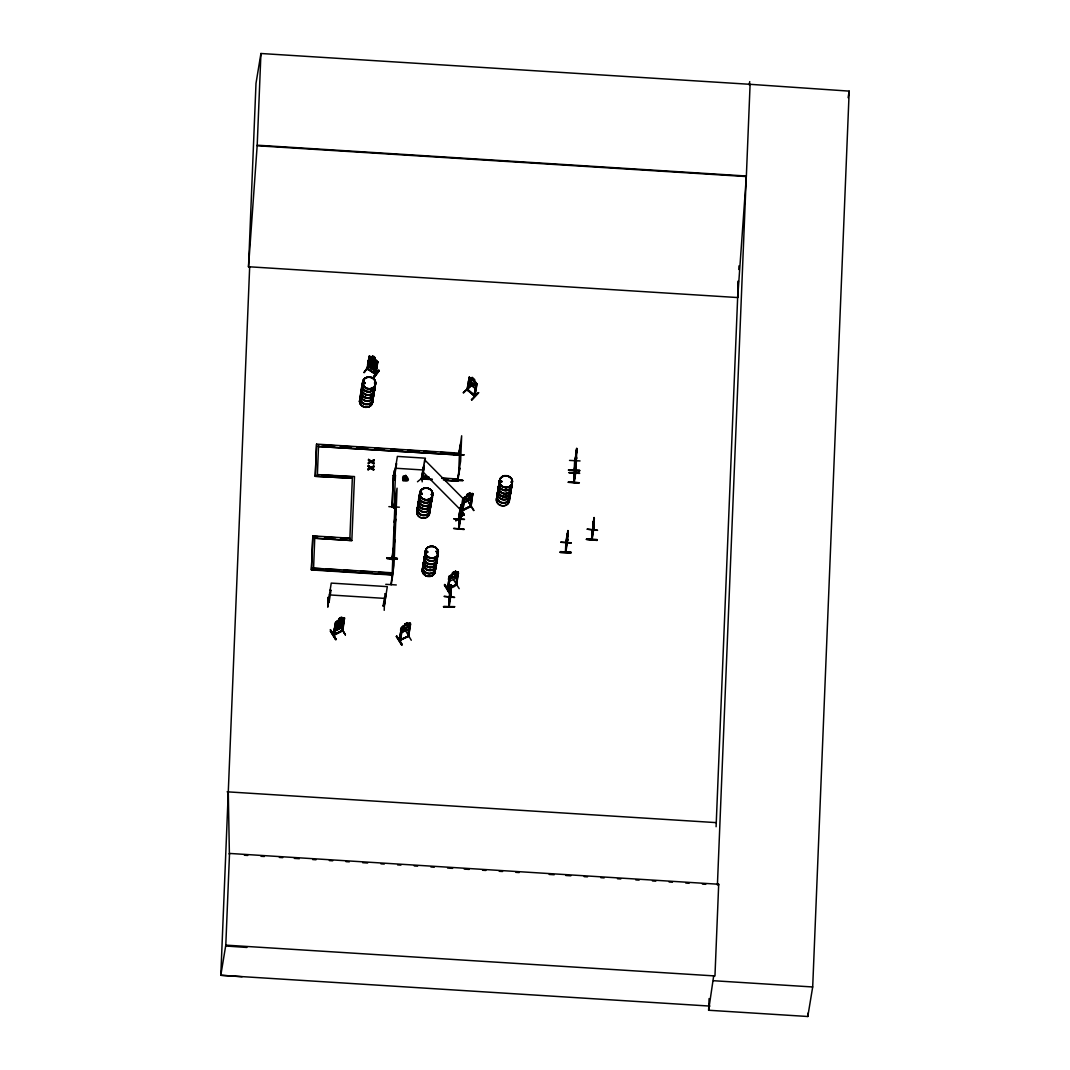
<?xml version="1.0" encoding="UTF-8"?>
<svg xmlns="http://www.w3.org/2000/svg" width="1070" height="1070" viewBox="0 0 1070 1070"><rect width="100%" height="100%" fill="white"/><g stroke="black" fill="none" stroke-linecap="round" stroke-linejoin="round"><path stroke-width="1.5" d="M388.851 506.645L399.364 507.207M454.549 597.261L444.023 596.391L454.509 597.515M453.921 518.763L464.433 519.324M560.774 542.169L571.286 542.784M569.039 472.619L579.539 473.408M580.047 460.943L569.534 460.408M597.475 530.238L586.975 529.168L597.461 530.359M385.762 584.327L396.288 584.956M397.331 559.302L386.818 558.486L397.358 559.142M390.844 584.581L393.987 565.589L395.017 540.136L392.342 559.53M391.312 584.554L391.286 583.685M392.422 558.767L391.861 559.557L394.201 547.332M393.171 572.356L391.259 584.554M460.836 442.98L458.976 454.79L453.439 454.416L463.992 454.79M459.057 454.429L458.428 455.218L460.822 443.421M459.792 468.446L457.893 480.296L457.545 479.44M452.436 479.788L462.962 480.377L456.903 480.51M459.886 520.207L460.354 510.43L460.207 519.726M460.381 515.432L460.461 512.503M460.849 515.941L461.17 507.019M459.939 518.04L461.357 507.702M593.114 527.523L593.957 521.197M327.821 607.024L328.169 597.22L327.848 606.784M384.25 605.192L383.127 605.941L385.187 593.756L386.123 593.81L384.237 606.008L387.313 586.627L331.245 583.096L328.196 602.53C328.41 602.704 329.065 601.286 329.145 602.477M331.004 590.332L330.055 590.279L331.004 590.332L329.038 602.477L328.089 602.423M383.327 605.954L383.18 605.459M384.545 600.792L384.21 610.328M385.187 593.756L386.123 594.144M386.805 557.644C397.264 561.429 404.326 557.309 386.765 557.992M391.834 558.179L392.235 557.243M392.302 556.815L391.847 558.085L394.99 539.093L397.064 488.174L393.92 507.06M394.362 507.956L393.987 506.632M393.92 507.167L394.255 508.049L394.362 506.658M395.846 496.212L396.234 495.37L393.88 508.13L396.234 495.37M443.662 606.998C477.126 606.476 421.419 606.369 454.188 607.171M449.146 596.766L448.825 606.315M449.239 606.315L449.226 605.286M449.092 597.956L449.56 596.819L449.173 606.743L451.099 593.997M448.651 606.543L450.844 592.432L451.072 594.866M451.032 587.417L451.393 585.504L449.4 598.277L451.085 584.661L449.079 597.207M464.086 529.53L453.586 528.433L464.099 529.088M453.907 518.883L464.42 519.485M458.589 528.66L460.729 515.847L458.656 528.727L459.017 518.87M459.578 517.211L458.696 516.89L461.01 504.88L461.651 505.535L458.95 520.234L461.116 506.538M460.902 508.317L461.304 507.488L460.983 509.307M461.01 515.967L459.15 528.286M393.76 478.731L394.389 470.546L393.987 480.35M394.362 474.933L394.696 475.762L394.83 475M396.167 463.925L394.268 475.842L397.371 456.409L425.405 458.187L424.67 462.614M422.757 472.552L422.168 481.874M424.215 465.356L421.981 479.788L421.165 479.039L422.168 479.494L424.121 467.684L423.479 467.028L421.259 479.066L422.262 479.507L421.513 478.343M737.685 297.554L746.365 176.015L750.097 84.316L260.933 53.5L257.201 145.199L248.521 266.738L737.685 297.554L738.327 280.875L716.097 826.736M248.521 266.871L255.998 83.34L260.933 53.5M225.797 945.131L229.528 853.432L718.692 884.248L714.961 975.947L225.797 945.131L220.808 975.278L242.074 976.749M311.49 568.076L391.66 572.758L391.513 574.978L311.41 569.935L312.841 535.883L349.93 538.223L340.313 537.983M315.222 476.31L352.378 478.277L315.222 476.31L316.586 444.117L458.803 453.132L458.722 454.977L318.486 446.524L458.722 454.977M311.41 569.935L312.841 535.883M315.289 475.949L316.586 444.117M351.843 540.577L314.754 538.237L351.843 540.577L354.491 476.551L317.349 474.585M370.982 468.419C377.108 472.94 370.14 465.41 368.107 469.824L368.174 468.807L370.447 467.71L368.281 466.319L370.447 467.71M368.24 466.573L368.307 465.597L371.022 467.376L373.858 465.998L373.791 467.002L371.558 468.071L373.684 469.436L371.558 468.071M371.236 462.213C377.349 466.734 370.394 459.217 368.361 463.618L368.428 462.614L370.702 461.518L368.535 460.127L370.702 461.518M368.495 460.381L368.561 459.404L371.277 461.183L374.112 459.806L374.045 460.809L371.812 461.879L373.938 463.243L371.812 461.879M373.657 470.158L373.724 469.195M373.911 463.965L373.978 462.989M392.048 507.314L393.412 475.12L395.459 475.254L394.094 507.447L392.048 507.314L393.412 475.12M391.513 574.978L391.66 572.758M392.035 577.399L393.064 551.946M393.024 550.903L395.111 499.984M432.24 479.627L422.677 479.026L422.81 476.805L429.19 477.207M450.416 588.553L450.189 597.849M450.483 595.428L450.858 586.026M451.085 584.661L450.778 592.392M451.058 589.102L451.206 584.661M451.272 588.955L451.286 585.812M444.973 480.43L457.719 481.232L457.853 479.012L441.923 478.009M458.669 473.06L459.699 447.594M560.346 552.334C593.382 553.15 538.009 551.411 570.858 553.016M560.76 542.289L571.273 542.958M565.401 551.959L566.017 550.889M567.541 539.374L565.441 552.16L565.896 542.182M566.231 542.757L565.816 552.08L566.311 542.41M579.191 482.704C545.58 481.246 601.313 484.028 568.665 482.129M579.686 470.439C562.111 470.171 567.207 469.77 579.699 470.372M567.006 536.378L566.699 543.734L567.167 533.957M567.234 536.03L567.113 538.946L567.675 533.315M567.434 539.387L567.769 540.27L567.969 530.546M567.755 532.833C568.25 526.413 567.622 539.989 567.862 534.024M574.175 472.632L573.787 482.182M574.215 470.171L574.67 460.301M574.47 473.836L574.135 482.61L576.034 470.72L576.235 460.996M574.108 473.809L574.536 472.659M575.045 460.327L574.63 470.278M575.178 473.702L575.553 464.42L575.152 466.828M575.473 461.852L575.78 454.496M575.499 466.48L575.379 469.396L575.82 466.694M575.994 454.148L575.874 457.064L576.329 454.362M575.673 470.693L575.7 469.837M576.208 457.505L576.543 458.388L576.623 448.664M575.192 470.559L576.048 461.344M575.687 458.228L576.556 449.012M586.561 539.293C618.821 540.564 564.679 537.956 597.06 540.404M591.75 538.076L591.563 539.494M592.098 529.583L591.911 531.014M593.074 523.778L592.9 531.135L593.476 521.371L593.195 523.778M593.743 526.868C593.636 522.361 593.984 529.891 593.623 526.855L591.63 539.561L592.084 529.69M594.318 518.629L594.077 521.759M593.863 525.25L594.171 517.947M597.047 540.43L597.073 539.949M750.097 84.316L849.192 91.124L812.692 986.968L807.797 1016.5L708.621 1010.254L709.089 998.577M738.808 269.506L738.982 265.882M708.621 1010.254L713.703 975.773M717.408 885.037L746.271 176.563L257.108 145.747M807.797 1016.5L807.944 1013.17M469.262 382.819L467.884 390.51L467.523 389.199M474.973 395.967L476.939 384.29L475.989 383.929L474.037 395.887L474.505 395.071L468.205 389.774M474.986 396.06L467.082 389.333L467.991 390.095M474.104 395.445L474.879 395.98M397.318 558.313L386.765 557.898M570.925 552.254L560.412 551.612M569.12 470.452L579.632 471.081M462.922 480.644L456.917 480.283M567.635 535.749L566.913 540.109M460.26 513.667L460.501 510.938M366.93 368.842L375.623 374.313L377.723 361.633M367.05 368.548L367.692 369.391M368.107 369.19L368.508 366.181M368.026 368.602L367.812 369.484L367.211 368.147M375.985 373.671L375.062 373.029M405.864 475.508L405.731 476.912L407.122 478.089L406.72 479.748L404.941 480.216L403.564 479.039L405.717 475.508L407.122 478.089M450.309 591.777L450.577 589.048M567.033 537.193L567.287 534.465M575.807 455.312L576.061 452.583M575.299 467.643L575.566 464.915M593.235 524.594L593.489 521.866M575.66 454.523L575.941 452.075M458.856 516.489L459.699 517.345M229.528 853.432L229.395 854.301L228.284 791.88M318.566 444.665L317.335 476.07M314.821 536.378L313.59 567.836M368.521 365.793L364.161 372.36M369.685 362.917L373.644 366.635L375.289 366.368L376.225 360.817L374.861 359.426L375.262 357.902C371.758 353.287 373.002 359.734 370.18 356.297L369.177 356.243L367.09 369.003M369.177 356.243L377.817 361.673L375.918 374.099L367.157 368.575L369.27 356.323M329.052 602.142L328.129 601.581M367.906 369.458L368.548 364.977M352.391 476.792L349.796 540.444M371.638 360.924L372.092 358.209L374.781 359.908L373.845 365.485L371.13 363.813M372.48 356.19L372.173 357.728L370.648 357.313L370.207 360.015L371.451 362.088M374.553 360.911L374.032 363.76L375.396 365.137L374.955 367.853L373.31 368.12M379.195 370.635C378.486 368.896 371.865 377.83 373.403 378.446L379.195 370.608L373.403 378.419M375.57 369.391L375.182 373.524M376.052 366.435L376.787 362.008L377.777 362.235L376.988 361.727M375.516 370.594L374.834 373.858M376.011 367.639L376.493 364.683M375.57 374.326L367.96 369.03M376.212 369.912L376.854 366.034M334.121 630.243L335.512 622.299L338.575 620.279L338.815 618.834C343.323 614.728 340.086 620.787 343.577 617.764L344.5 617.898L342.454 630.564L333.465 635.085L335.605 622.272M336.341 622.807L334.535 635.058C337.919 617.31 335.258 620.72 333.653 635.379L334.549 634.149M335.044 625.121L338.093 623.088L338.267 621.536M339.364 618.821L341.143 617.925M335.766 639.633L330.443 631.233L335.726 639.686C333.171 631.661 324.638 621.938 336.167 639.405M341.504 618.968L341.798 617.337M368.561 459.404L371.236 461.424L374.112 459.806M368.361 463.618L371.277 461.972M368.428 462.614L370.661 461.758M368.307 465.597L370.982 467.617L373.858 465.998M368.174 468.807L370.407 467.964M342.734 630.859L342.601 630.992C345.891 613.351 343.376 616.547 341.972 631.313L342.52 630.136M368.107 469.824L371.022 468.165M341.718 631.313L343.59 619.169M343.002 625.656L344.5 617.898M374.045 460.809L371.852 461.638M340.862 627.863L345.396 634.604M373.791 467.002L371.598 467.831M394.629 475.856L396.662 463.618M395.459 475.254L393.345 475.495M394.201 522.28L396.154 510.47M393.84 531.028L395.793 519.217M403.002 480.657C400.207 468.326 416.35 483.573 403.002 480.617M392.235 559.623L393.827 547.746M417.474 481.767L425.044 475.588M422.81 476.805L429.123 477.568M402.534 626.525C400.768 627.582 399.752 630.925 401.544 632.464L408.646 629.106L410.398 623.221L402.494 626.498L404.594 625.656L402.949 626.766L402.507 629.481L403.818 629.922L408.339 626.712L408.793 623.997L407.362 624.238L407.71 622.686L404.687 624.118L404.5 625.656M401.437 627.488L399.297 640.301L408.66 635.847M402.186 628.05L400.447 640.234C403.791 622.446 400.983 626.057 399.484 640.596L407.71 636.409M400.34 640.248L400.394 639.392M405.249 624.118L407.055 623.262M406.092 631.581L411.281 640.261M409.476 623.235L410.452 623.315L408.753 635.807L407.71 636.757L409.529 624.572L410.546 624.465L408.513 636.369M407.657 636.717L409.529 624.572M463.631 392.824L470.68 385.936M471.964 378.967L469.235 377.175L467.015 389.761M469.315 377.269L467.135 389.935L474.732 396.341L476.832 383.662M467.884 390.51L469.757 378.619L469.048 378.018L469.997 378.379M471.883 378.834L472.124 377.389L474.692 379.569L475.026 385.361L473.555 385.427L470.078 381.147L470.519 378.432L471.883 379.034L472.204 377.509M457.478 480.283L460.622 461.237L461.665 435.784L458.923 455.178M457.452 479.815L459.806 468.018M457.719 481.232L443.448 479.962M471.455 399.484L471.843 400.1L478.544 392.65M475.989 385.16L473.97 395.806M467.924 390.202L474.812 396.408M449.828 593.235L444.826 584.501M463.511 514.122L463.872 514.764L455.807 520.689L463.564 514.188M449.373 576.034C446.043 583.404 452.784 580.314 456.582 577.653L457.746 575.767M461.01 504.88L458.709 516.97L459.324 517.519M452.717 572.664L452.53 574.215L449.333 576.155L447.661 589.155C449.052 574.309 451.62 571.286 448.303 588.848C457.572 585.705 457.198 586.213 457.478 573.119L458.482 573.025L456.475 584.969L456.275 584.073M458.95 520.14L462.842 498.353L424.67 459.846L421.54 478.771M448.343 588.714L450.122 576.61M461.036 510.978L461.023 510.176M472.137 497.537L470.907 499.409L463.885 502.793L463.029 501.75L463.671 497.844L466.841 495.985L467.108 494.447M469.85 494.554L471.91 493.578L463.738 497.938L461.638 510.631L470.907 505.842M461.879 510.497L462.588 509.681L462.695 510.617C466.105 492.962 463.404 496.172 461.812 510.925L470.813 505.883M464.514 498.379L462.668 510.577M455.405 572.691L455.646 571.233L452.623 572.664L450.443 578.041L451.754 578.482L454.576 577.145L456.275 575.272L456.729 572.557L455.298 572.784M449.467 597.354L451.393 585.504M450.831 590.827L450.189 594.706M450.925 590.399L451.272 588.901M459.565 508.13L464.273 515.044L460.822 509.333M467.577 494.447L469.382 493.591M453.988 580.381L459.177 588.647M455.646 571.233L455.352 572.878L457.465 571.875M473.943 510.417L468.473 501.897L473.609 510.577M469.743 494.648L470.038 493.016C462.066 497.871 472.512 489.94 469.69 494.554L471.121 494.327L470.666 497.042L466.145 500.252L464.835 499.81L465.276 497.095L466.868 495.891M455.646 585.303L457.478 573.119M449.333 576.155L458.334 571.781L456.462 577.546M458.334 571.781L456.221 584.541L447.233 588.861L448.263 588.38M470.853 499.315L472.726 493.551L471.014 506.565L472.699 494.5L471.87 494.888L469.81 506.752L471.081 506.137M471.87 494.888L470.211 507.006M569.026 472.739L579.579 473.114M575.018 460.956L576.703 448.196M575.045 461.25L576.89 449.346M576.917 449.039L574.991 461.625M576.529 453.934L576.636 452.142M576.315 457.492L574.135 470.211M576.569 457.532L574.67 469.436M574.055 474.117L576.543 458.388M574.51 473.288L576.422 461.371M574.416 474.144L576.275 461.678M575.82 469.824L573.667 482.409M576.075 469.864L574.122 481.567M566.271 543.132L565.709 543.613L568.13 531.228M565.709 542.798L567.849 530.64M565.896 542.276L566.15 543.694L568.143 530.921M567.795 539.4L565.869 551.986M593.355 521.464L594.117 517.479L592.459 530.907M594.345 518.321L592.058 539.561L592.392 530.974M593.997 526.814L591.576 538.598M593.957 527.67L592.058 539.387M749.201 84.878L749.736 81.614M848.109 97.678L849.192 91.124M718.558 885.117L718.692 884.248M342.627 630.899L333.867 635.326M364.014 383.341L363.546 382.445M364.937 382.699L363.76 383.033M365.124 382.592L364.897 383.501M365.218 382.859L364.669 383.635M420.309 493.965L421.633 493.323M422.276 494.099L421.954 493.364M431.665 494.875L431.611 494.193A6.674 6.032 9.4 0 1 429.364 502.097A6.674 6.032 9.4 0 1 420.497 500.479A6.674 6.032 9.4 0 1 421.219 492.347M432.039 494.755L431.865 494.032L431.21 494.607M425.833 551.959L426.408 551.211L426.515 552.508M426.315 552.133L427.465 551.919M427.826 552.334L427.545 551.411M437.349 553.096L436.934 552.668M436.079 562.365L436.105 561.63M501.121 482.008L501.589 481.339M510.791 482.195L511.139 482.262M511.901 482.262L511.366 481.58M404.941 480.216L405.583 475.575M408.579 636.329L399.698 640.555M470.907 506.658L462.026 510.885M459.083 528.553L459.525 518.963M404.085 479.788L405.597 475.963M363.399 382.271L363.212 382.98M374.446 382.94L374.54 383.047M420.724 493.283L420.844 494.18M420.991 493.069L421.286 494.393L421.847 493.216M436.934 552.575L437.777 552.575M437.028 552.494L437.416 552.267M500.666 480.711L499.984 481.62M500.466 480.978L501.977 481.259M450.069 597.836L450.283 590.974M341.785 627.568L342.895 625.696M334.963 626.137L335.779 627.14L342.694 623.703L343.858 621.79M342.627 623.69L343.804 621.697M403.564 479.039L405.517 475.842M408.513 628.999L409.663 627.154M405.717 475.508L403.952 477.38M368.588 359.239L377.295 364.589M368.307 360.63L367.598 364.616L368.334 366.609L375.075 370.808L376.359 369.886M371.504 360.59L375.744 363.653M368.535 365.218L367.946 363.145L368.535 365.218L375.343 369.417L376.587 368.575M368.254 366.609L367.665 364.536M374.647 360.924L371.745 359.145L370.795 365.298L373.497 366.957L373.952 364.241L371.236 362.583M374.192 363.68L375.771 363.532M376.011 364.923L368.24 360.724L369.284 360.844L369.779 357.594L368.976 357.086L369.979 357.313M375.343 369.417L376.546 368.428M375.075 370.808L368.321 366.529M396.769 636.195C406.573 653.569 401.103 640.395 396.328 636.436L401.945 644.715L396.809 635.995M444.652 584.782L449.881 593.261L444.732 584.715M369.003 365.86L364.067 372.534M364.134 372.614L368.963 366.114M375.262 357.902L372.32 356.163M374.968 359.44L376.827 360.603M377.108 365.659L375.891 366.488L377.081 365.512M378.807 370.126L372.922 378.138L378.834 370.38M403.51 478.156L405.517 475.709M337.799 625.562L336.274 627.435L337.264 626.886M342.4 621.336L340.728 623.248L337.946 624.639L336.649 624.225M374.754 383.648L374.594 382.926M431.437 494.3L431.464 494.607A6.58 5.952 9.4 0 1 429.284 502.218A6.58 5.952 9.4 0 1 420.537 500.613A6.58 5.952 9.4 0 1 421.246 492.601M426.382 551.398L426.288 552.28M500.345 480.751L500.439 482.209L501.79 481.874M384.197 605.553L383.341 605.473M469.235 377.175L476.926 383.715M468.513 381.147L469.141 383.274L475.08 388.383L476.204 387.688M469.075 383.274L475.16 388.316M474.451 381.014L476.03 382.512M470.599 386.109L463.176 392.717L470.666 386.203M478.517 392.61L471.522 399.792L478.584 392.904M334.763 626.338L335.873 625.228M424.121 467.684L423.212 467.256M458.762 516.529L459.779 516.77L459.15 516.195M455.807 520.689L463.551 514.162M336.622 624.332L338.173 623.074M338.668 620.279L337.09 621.51L336.167 627.047L337.451 627.435L341.892 624.091L342.855 618.62L341.45 618.888M447.407 588.727L456.689 584.367M444.291 584.956L449.413 593.462M449.868 593.047L444.799 584.514M396.341 636.409L401.477 644.902M475.026 388.29L476.19 387.541M363.773 382.378L364.803 382.699M500.292 480.738L501.027 480.644M501.482 481.781L500.787 481.915M501.629 482.048L500.947 482.249M427.505 552.628L425.94 552.147M338.321 621.63L341.29 620.105M341.049 621.55L343.055 620.506M338.093 623.569L340.862 622.138L338.133 623.476M335.177 629.949L342.119 626.365L343.216 624.345L342.052 626.351L335.177 629.949L334.402 629.026M334.91 630.992L341.838 627.568L334.843 631.073L334.067 630.15M341.852 617.417L338.815 618.834L338.575 620.279M336.702 621.349L343.577 617.764M335.712 623.516L336.528 623.101M343.778 619.45L344.593 619.048M330.403 631.287L330.951 630.778L336.221 639.432M333.706 634.523L341.584 630.712M333.786 634.978L342.039 630.872M345.302 634.871L340.447 626.191M463.858 499.075L464.688 498.673M472.044 495.196L472.873 494.795M470.974 499.422L463.885 502.793L463.029 501.75M461.865 510.069L469.864 506.444M455.7 571.327L452.623 572.664M449.467 577.292L450.296 576.904M457.652 573.413L458.482 573.025M407.657 622.874L404.687 624.118M407.416 624.318L409.529 623.155M401.531 628.745L402.36 628.344M409.716 624.867L410.546 624.465M408.486 635.553L407.777 636.316M400.381 639.512L407.884 636.677M455.914 584.849L456.422 584.113M345.383 634.791L340.902 627.608M364.643 383.528L363.265 382.699M421.754 494.514L420.39 493.912M426.368 551.197L427.599 551.424M341.865 631.287L341.611 630.591M462.507 509.761L462.829 510.497M340.942 621.657L342.333 621.376M384.05 605.994L383.207 605.901M364.415 383.595L363.506 383.314M421.286 494.393L421.54 493.029M399.605 640.208L400.555 639.807M343.818 620.613L336.114 623.984M422.316 476.712L421.821 477.581M461.116 509.159L464.273 515.044M461.023 512.289L460.969 514.322M443.675 606.463L454.202 607.064M460.154 454.817L463.965 454.964M257.201 145.199L746.365 176.015M576.89 449.895L576.529 450.952M321.856 444.866L335.057 445.708M340.006 446.016L351.548 446.738M356.497 447.059L368.04 447.782M374.634 448.196L384.531 448.825M391.125 449.239L402.668 449.962M407.616 450.269L419.159 451.005M424.108 451.313L435.651 452.035M440.599 452.356L453.787 453.185M576.382 462.24L576.021 463.283M395.418 468.232L423.452 469.997M441.87 478.37L448.236 478.771M454.616 479.173L457.799 479.373M422.744 478.651L432.293 479.253M322.123 474.893L333.278 475.588M338.053 475.896L350.799 476.698M392.115 506.953L394.161 507.073M586.561 539.24L597.087 539.909M312.788 536.257L318.017 536.578M324.384 536.98L335.539 537.688M560.372 551.839L570.912 552.334M313.122 568.183L321.294 568.692M326.203 568.999L339.284 569.828M344.179 570.136L355.628 570.858M360.536 571.166L371.972 571.888M378.512 572.303L389.962 573.025M311.477 569.561L391.58 574.603M329.292 594.907L385.361 598.438M227.134 791.813L716.298 822.629M244.388 855.238L247.718 855.452M261.04 856.294L264.37 856.495M279.364 857.444L282.694 857.659M294.344 858.394L299.346 858.702M312.667 859.544L315.998 859.758M329.333 860.588L332.663 860.802M345.984 861.644L349.315 861.845M362.636 862.687L367.639 863.008M380.96 863.851L384.29 864.052M397.612 864.894L400.942 865.108M414.277 865.938L417.608 866.152M430.929 866.994L434.26 867.208M447.581 868.037L452.583 868.358M464.233 869.094L469.235 869.402M482.557 870.244L485.887 870.458M499.222 871.301L502.552 871.502M515.874 872.344L519.204 872.558M549.178 874.444L554.18 874.752M565.843 875.487L570.832 875.808M584.166 876.651L587.497 876.852M600.818 877.694L604.149 877.908M617.47 878.751L620.801 878.951M635.794 879.901L639.124 880.115M652.446 880.944L655.776 881.158M669.111 882.001L672.441 882.202M685.763 883.044L689.093 883.258M702.415 884.101L705.745 884.301M713.503 980.722L812.692 986.968M709.972 1006.094L220.808 975.278L249.671 266.818L248.521 266.738M225.65 946L246.929 947.472M471.803 493.551L472.793 493.644M471.857 493.644L472.686 493.711M371.664 360.617L370.126 360.202L369.337 364.402L370.594 366.462M369.792 361.687L371.317 362.101M339.056 624.706L341.37 624.679M500.292 481.246L500.613 481.928M371.584 361.098L374.286 362.77M368.602 365.137L375.409 369.324M368.16 368.882L374.995 373.176M422.704 471.669L460.889 510.163M334.161 630.096L334.977 631.086M448.731 579.913L449.574 580.943M400.795 631.353L401.624 632.383M335.646 627.127L334.923 626.298M408.646 629.106L401.544 632.464M406.092 475.829L407.162 478.972M405.998 475.575L406.6 477.34M468.687 381.147L469.222 383.194M406.025 475.963L406.72 479.748M405.891 476.03L405.918 480.203M431.732 500.773A6.58 5.952 9.4 0 1 423.238 506.016A6.58 5.952 9.4 0 1 419.614 497.028M431.156 501.83A6.594 5.965 9.4 0 1 423.64 508.838A6.554 5.925 9.4 0 1 419.186 499.797A6.58 5.952 9.4 0 0 424.482 509.079A6.58 5.952 9.4 0 0 430.514 500.506M419.172 499.636A6.594 5.965 9.4 0 0 423.64 508.838A6.554 5.925 9.4 0 0 431.09 501.977M432.267 495.584A6.674 6.032 9.4 0 1 423.814 502.472A6.674 6.032 9.4 0 1 421.246 492.187M432.2 495.41A6.58 5.952 9.4 0 1 424.71 502.405A6.58 5.952 9.4 0 1 420.242 493.216M431.691 499.021A6.674 6.032 9.4 0 1 424.094 506.11A6.674 6.032 9.4 0 1 419.574 496.788M431.718 498.847A6.674 6.032 9.4 0 1 424.121 505.936A6.674 6.032 9.4 0 1 419.601 496.627A6.58 5.952 9.4 0 0 423.332 505.468A6.58 5.952 9.4 0 0 431.825 500.225M431.116 501.776A6.54 5.912 9.4 0 1 423.666 508.718A6.54 5.912 9.4 0 1 419.226 499.596M429.444 507.033A6.58 5.952 9.4 0 1 423.399 515.606A6.58 5.952 9.4 0 1 418.076 506.324M429.592 511.233A6.58 5.952 9.4 0 1 422.088 518.228A6.58 5.952 9.4 0 1 417.634 509.039M430.662 504.706A6.58 5.952 9.4 0 1 423.172 511.701A6.58 5.952 9.4 0 1 418.704 502.512M430.153 508.303A6.674 6.032 9.4 0 1 422.556 515.392A6.674 6.032 9.4 0 1 418.036 506.083M430.18 508.143A6.674 6.032 9.4 0 1 422.583 515.232A6.674 6.032 9.4 0 1 418.062 505.909M430.127 507.969A6.58 5.952 9.4 0 1 422.637 514.964A6.58 5.952 9.4 0 1 418.169 505.776M430.448 508.33A6.58 5.952 9.4 0 1 421.446 511.741A6.58 5.952 9.4 0 1 418.624 503.06M430.728 504.88A6.674 6.032 9.4 0 1 423.132 511.968A6.674 6.032 9.4 0 1 418.597 502.659M429.578 511.059A6.54 5.912 9.4 0 1 422.128 518.014A6.54 5.912 9.4 0 1 417.688 508.879M374.473 388.223A6.58 5.952 9.4 0 1 366.983 395.218A6.58 5.952 9.4 0 1 362.516 386.043M374.888 388.049A6.58 5.952 9.4 0 1 362.061 385.695M362.342 384.17A6.58 5.952 9.4 0 1 364.148 381.615M375.008 384.973A6.58 5.952 9.4 0 1 375.169 386.524M375.129 384.759A6.674 6.032 9.4 0 1 366.689 391.647A6.674 6.032 9.4 0 1 364.121 381.361M375.155 384.598A6.674 6.032 9.4 0 1 366.716 391.473A6.674 6.032 9.4 0 1 364.148 381.188M375.102 384.424A6.58 5.952 9.4 0 1 366.769 391.205A6.58 5.952 9.4 0 1 364.241 381.067M374.594 388.022A6.674 6.032 9.4 0 1 366.997 395.111A6.674 6.032 9.4 0 1 362.476 385.802M374.62 387.862A6.674 6.032 9.4 0 1 367.023 394.95A6.674 6.032 9.4 0 1 362.503 385.628M374.567 387.688A6.58 5.952 9.4 0 1 367.919 394.776A6.58 5.952 9.4 0 1 361.901 386.885M372.48 400.247A6.58 5.952 9.4 0 1 365.846 407.336A6.58 5.952 9.4 0 1 359.814 399.444A6.58 5.952 9.4 0 0 365.846 407.349A6.58 5.952 9.4 0 0 372.48 400.26A6.554 5.925 9.4 0 1 365.846 407.322A6.554 5.925 9.4 0 1 359.841 399.458M361.62 396.876A6.58 5.952 9.4 0 0 360.523 398.053A6.58 5.952 9.4 0 1 361.62 396.89A6.554 5.925 9.4 0 0 360.55 398.067M372.935 397.518A6.58 5.952 9.4 0 1 365.445 404.513A6.58 5.952 9.4 0 1 360.978 395.325M373.015 392.396A6.674 6.032 9.4 0 1 370.742 400.233A6.674 6.032 9.4 0 1 361.887 398.602A6.674 6.032 9.4 0 1 362.61 390.483M373.564 393.72A6.58 5.952 9.4 0 1 366.93 400.809A6.58 5.952 9.4 0 1 360.898 392.917M361.606 391.526A6.58 5.952 9.4 0 1 362.703 390.349M373.055 397.318A6.674 6.032 9.4 0 1 365.459 404.406A6.674 6.032 9.4 0 1 360.938 395.097M373.082 397.144A6.674 6.032 9.4 0 1 365.485 404.233A6.674 6.032 9.4 0 1 360.964 394.924M373.029 396.97A6.58 5.952 9.4 0 1 365.525 403.965A6.58 5.952 9.4 0 1 361.071 394.776M361.031 391.994A6.567 5.939 9.4 0 0 368.187 398.348A6.567 5.939 9.4 0 0 373.952 391.259A6.54 5.912 9.4 0 1 368.187 398.321A6.54 5.912 9.4 0 1 361.058 391.994M361.312 390.47A6.567 5.939 9.4 0 1 362.021 389.079M372.882 392.784A6.58 5.952 9.4 0 1 367.692 401.357A6.58 5.952 9.4 0 1 360.804 393.466M361.339 390.47A6.54 5.912 9.4 0 1 362.048 389.092M372.467 400.073A6.54 5.912 9.4 0 1 365.873 407.122A6.54 5.912 9.4 0 1 359.881 399.284M360.59 397.893A6.54 5.912 9.4 0 1 361.673 396.729M437.122 557.457A6.58 5.952 9.4 0 1 429.632 564.452A6.58 5.952 9.4 0 1 425.164 555.263M437.242 557.256A6.674 6.032 9.4 0 1 429.645 564.345A6.674 6.032 9.4 0 1 425.124 555.022M437.269 557.082A6.674 6.032 9.4 0 1 429.672 564.171A6.674 6.032 9.4 0 1 425.151 554.862M437.202 556.908A6.567 5.939 9.4 0 1 429.725 563.89A6.567 5.939 9.4 0 1 425.271 554.728M436.172 551.17A6.674 6.032 9.4 0 1 436.239 559.356A6.674 6.032 9.4 0 1 427.278 559.851A6.674 6.032 9.4 0 1 425.659 551.772M437.162 552.173A6.58 5.952 9.4 0 1 431.972 560.747A6.58 5.952 9.4 0 1 425.084 552.856M436.065 551.424A6.567 5.939 9.4 0 1 432.721 561.188A6.567 5.939 9.4 0 1 425.004 553.404M436.667 560.198A6.58 5.952 9.4 0 1 430.033 567.301A6.58 5.952 9.4 0 1 424.001 559.409A6.554 5.925 9.4 0 0 430.033 567.287A6.554 5.925 9.4 0 0 436.64 560.212A6.594 5.965 9.4 0 1 430.006 567.421A6.594 5.965 9.4 0 1 423.974 559.516M423.238 567.1A6.554 5.925 9.4 0 0 427.679 576.248A6.554 5.925 9.4 0 0 435.142 569.293A6.567 5.939 9.4 0 1 427.679 576.275A6.594 5.965 9.4 0 1 423.185 567.167A6.567 5.939 9.4 0 0 427.679 576.275A6.594 5.965 9.4 0 0 435.169 569.36A6.554 5.925 9.4 0 1 427.639 576.449A6.554 5.925 9.4 0 1 423.198 567.301M435.584 566.739A6.58 5.952 9.4 0 1 428.95 573.841A6.58 5.952 9.4 0 1 422.917 565.95M436.212 562.94A6.58 5.952 9.4 0 1 428.722 569.935A6.58 5.952 9.4 0 1 424.255 560.747M436.119 563.489A6.567 5.939 9.4 0 1 430.341 570.577A6.567 5.939 9.4 0 1 423.185 564.211M423.466 562.686A6.567 5.939 9.4 0 1 424.188 561.295M436.239 563.275A6.674 6.032 9.4 0 1 428.642 570.377A6.674 6.032 9.4 0 1 424.121 561.054M436.279 563.114A6.674 6.032 9.4 0 1 428.682 570.203A6.674 6.032 9.4 0 1 424.148 560.894M435.704 566.538A6.674 6.032 9.4 0 1 428.976 573.734A6.674 6.032 9.4 0 1 422.864 565.736M435.664 566.204A6.567 5.939 9.4 0 1 429.043 573.279A6.567 5.939 9.4 0 1 423.024 565.401M510.657 485.392A6.58 5.952 9.4 0 1 504.612 493.965A6.58 5.952 9.4 0 1 499.302 484.683M512.048 484.616A6.58 5.952 9.4 0 1 503.555 489.859A6.58 5.952 9.4 0 1 499.931 480.871M510.764 485.165A6.674 6.032 9.4 0 1 504.639 493.858A6.674 6.032 9.4 0 1 499.249 484.442M510.791 485.004A6.674 6.032 9.4 0 1 504.665 493.698A6.674 6.032 9.4 0 1 499.275 484.269M510.738 484.857A6.567 5.939 9.4 0 1 504.706 493.404A6.567 5.939 9.4 0 1 499.396 484.135M511.941 485.165A6.567 5.939 9.4 0 1 503.462 490.381A6.567 5.939 9.4 0 1 499.851 481.42M512.075 484.978A6.674 6.032 9.4 0 1 503.462 490.287A6.674 6.032 9.4 0 1 499.797 481.179M511.941 483.239A6.674 6.032 9.4 0 1 504.344 490.327A6.674 6.032 9.4 0 1 499.824 481.018M498.901 487.238A6.554 5.925 9.4 0 0 502.512 496.172A6.594 5.965 9.4 0 0 510.992 491.05A6.554 5.925 9.4 0 1 502.512 496.172A6.594 5.965 9.4 0 1 498.847 487.291A6.594 5.965 9.4 0 0 502.472 496.4A6.594 5.965 9.4 0 0 510.978 491.157A6.554 5.925 9.4 0 1 502.472 496.386A6.554 5.925 9.4 0 1 498.861 487.452M509.882 497.71A6.58 5.952 9.4 0 1 501.389 502.954A6.58 5.952 9.4 0 1 497.764 493.965M508.691 497.296A6.594 5.965 9.4 0 1 506.458 505.053A6.594 5.965 9.4 0 1 497.697 503.448A6.594 5.965 9.4 0 1 498.406 495.41A6.554 5.925 9.4 0 0 497.737 503.355A6.554 5.925 9.4 0 0 506.444 504.946A6.554 5.925 9.4 0 0 508.678 497.242M510.35 492.36A6.58 5.952 9.4 0 1 502.846 499.342A6.58 5.952 9.4 0 1 498.393 490.167M509.868 495.784A6.674 6.032 9.4 0 1 502.271 502.873A6.674 6.032 9.4 0 1 497.737 493.564M509.788 495.624A6.567 5.939 9.4 0 1 502.311 502.592A6.567 5.939 9.4 0 1 497.858 493.43M509.641 491.424A6.567 5.939 9.4 0 1 503.609 499.984A6.567 5.939 9.4 0 1 498.312 490.715M509.801 491.036A6.674 6.032 9.4 0 1 503.676 499.73A6.674 6.032 9.4 0 1 498.286 490.301M457.452 479.413L457.478 480.229L457.452 479.413M393.827 545.406L394.161 546.288L393.827 545.406M593.422 523.431L593.302 526.36L593.877 520.715L593.422 523.431M371.999 361.178L373.671 362.743L371.999 361.178M372.347 359.707L374.005 361.259L372.347 359.707M372.855 356.818L374.5 358.396L372.855 356.818M338.588 620.76L337.652 626.284L340.407 624.853L341.37 619.369L338.588 620.76M338.869 621.616L340.648 620.694L338.869 621.616M404.46 626.057L404.005 628.759L406.827 627.435L407.282 624.719L404.46 626.057M471.803 379.516L471.362 382.231L473.742 384.264L474.197 381.549L471.803 379.516M472.512 378.191L473.97 379.984L472.512 378.191M452.396 574.603L451.955 577.318L454.763 575.981L455.218 573.266L452.396 574.603M453.185 572.677L454.991 571.821L453.185 572.677M466.787 496.386L466.346 499.088L469.155 497.751L469.61 495.049L466.787 496.386M377.014 365.98L376.025 364.87L377.014 365.98M374.834 366.943L372.534 364.027L369.792 363.894L371.972 363.332L370.434 360.55L372.601 363.359L375.289 363.546L373.162 364.081L374.834 366.943M421.446 497.751A6.58 5.952 9.4 0 0 432.534 495.784A6.58 5.952 9.4 0 0 424.79 487.973A6.58 5.952 9.4 0 0 421.446 497.751A6.554 5.925 9.4 0 0 432.507 495.758A6.554 5.925 9.4 0 0 424.803 487.987A6.594 5.965 9.4 0 0 421.419 497.871A6.594 5.965 9.4 0 0 432.521 495.891A6.594 5.965 9.4 0 0 424.777 488.067A6.554 5.925 9.4 0 0 421.473 497.724M421.433 497.991A6.54 5.912 9.4 0 0 432.44 496.025A6.54 5.912 9.4 0 0 424.763 488.281A6.54 5.912 9.4 0 0 421.433 497.991M424.429 509.333A6.567 5.939 9.4 0 0 430.461 500.773A6.54 5.912 9.4 0 1 424.429 509.307A6.567 5.939 9.4 0 1 419.132 500.064A6.54 5.912 9.4 0 0 424.429 509.307M364.348 386.765A6.58 5.952 9.4 0 0 375.423 384.785A6.58 5.952 9.4 0 0 367.692 376.988A6.58 5.952 9.4 0 0 364.348 386.765A6.554 5.925 9.4 0 0 375.409 384.772A6.554 5.925 9.4 0 0 367.705 377.001A6.554 5.925 9.4 0 0 364.375 386.738M364.308 387.019A6.567 5.939 9.4 0 0 375.369 385.053A6.567 5.939 9.4 0 0 367.652 377.269A6.567 5.939 9.4 0 0 364.308 387.019A6.54 5.912 9.4 0 0 375.343 385.039A6.54 5.912 9.4 0 0 367.652 377.282A6.54 5.912 9.4 0 0 364.335 387.006M366.555 397.759A6.567 5.939 9.4 0 0 374.032 390.777A6.54 5.912 9.4 0 1 366.569 397.732A6.567 5.939 9.4 0 1 362.101 388.584A6.54 5.912 9.4 0 0 366.569 397.732M366.515 397.986A6.58 5.952 9.4 0 0 374.018 390.991A6.554 5.925 9.4 0 1 366.529 397.946A6.58 5.952 9.4 0 1 362.061 388.798A6.554 5.925 9.4 0 0 366.529 397.946M426.97 556.106A6.594 5.965 9.4 0 0 438.071 554.113A6.554 5.925 9.4 0 0 430.354 546.222A6.554 5.925 9.4 0 0 427.024 555.959A6.554 5.925 9.4 0 0 438.058 553.992A6.594 5.965 9.4 0 0 430.327 546.302A6.594 5.965 9.4 0 0 426.97 556.106M426.97 556.253A6.567 5.939 9.4 0 0 438.018 554.273A6.567 5.939 9.4 0 0 430.3 546.489A6.567 5.939 9.4 0 0 426.97 556.253A6.554 5.925 9.4 0 0 438.005 554.26A6.554 5.925 9.4 0 0 430.3 546.502A6.554 5.925 9.4 0 0 426.97 556.239M430.046 567.18A6.594 5.965 9.4 0 0 436.707 560.065A6.554 5.925 9.4 0 1 430.06 567.073A6.594 5.965 9.4 0 1 424.014 559.276A6.554 5.925 9.4 0 0 430.06 567.073M429.979 567.568A6.567 5.939 9.4 0 0 436.613 560.493A6.554 5.925 9.4 0 1 429.979 567.568A6.567 5.939 9.4 0 1 423.961 559.69A6.554 5.925 9.4 0 0 429.979 567.568M501.108 485.512A6.594 5.965 9.4 0 0 512.196 483.533A6.594 5.965 9.4 0 0 504.452 475.722A6.594 5.965 9.4 0 0 501.108 485.512M501.148 485.379A6.554 5.925 9.4 0 0 512.182 483.413A6.554 5.925 9.4 0 0 504.478 475.642A6.554 5.925 9.4 0 0 501.148 485.379M501.094 485.66A6.567 5.939 9.4 0 0 512.155 483.693A6.567 5.939 9.4 0 0 504.438 475.909A6.567 5.939 9.4 0 0 501.094 485.66A6.554 5.925 9.4 0 0 512.142 483.68A6.554 5.925 9.4 0 0 504.438 475.909A6.554 5.925 9.4 0 0 501.108 485.646M502.432 496.681A6.567 5.939 9.4 0 0 510.898 491.451A6.554 5.925 9.4 0 1 502.432 496.667A6.567 5.939 9.4 0 1 498.807 487.719A6.554 5.925 9.4 0 0 502.432 496.667"/></g></svg>
